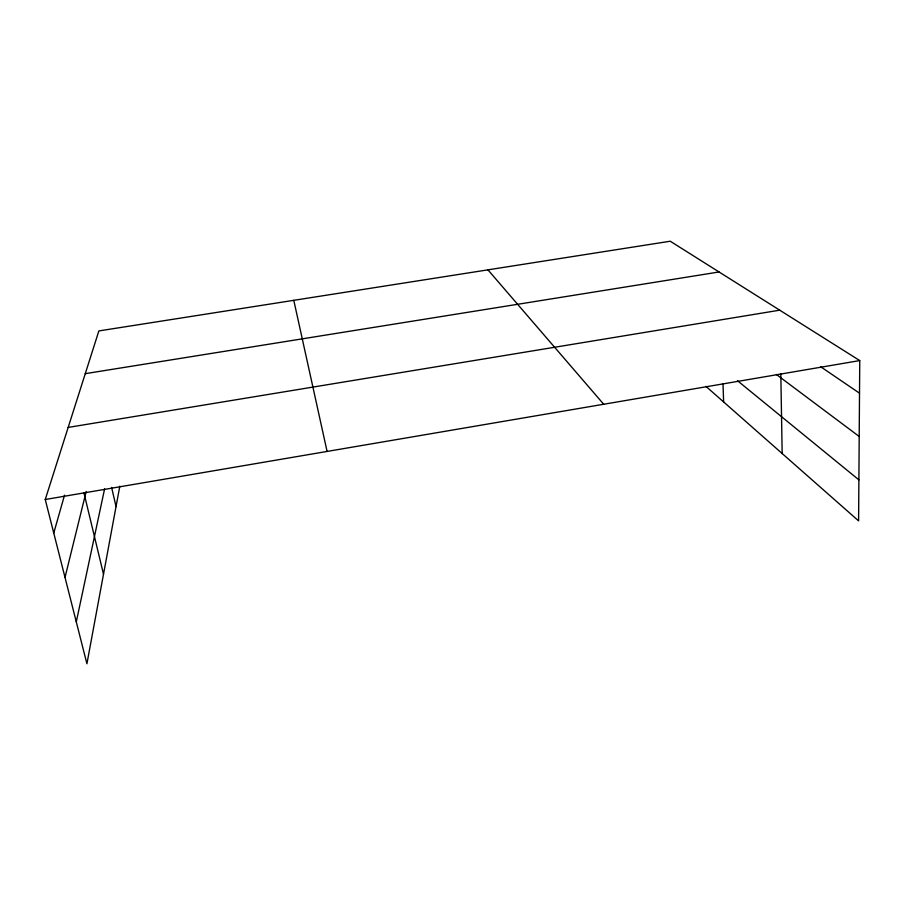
<?xml version="1.0" encoding="UTF-8"?>
<svg xmlns="http://www.w3.org/2000/svg" width="905" height="905" viewBox="0 0 905 905"><rect width="100%" height="100%" fill="white"/><g stroke="black" fill="none" stroke-linecap="round" stroke-linejoin="round"><path stroke-width="1.36" d="M119.822 486.189L86.914 663.772L45.25 499.515L98.86 330.925L670.243 241.228L859.75 360.575L858.596 520.873L705.957 386.378M76.291 621.871L104.607 488.847M65.013 577.435L86.19 491.46M53.757 533.034L64.538 495.159M45.25 499.515L859.75 360.575M68.18 427.42L779.714 310.177M85.274 373.663L719.068 271.975M820.677 366.751L859.512 393.189M776.377 374.466L859.207 436.47M737.485 380.711L858.89 479.865M487.942 269.837L603.703 404.252M83.894 492.705L103.509 574.2M111.609 487.422L116.044 506.585M293.786 300.324L327.09 451.437M722.993 383.788L723.627 401.944M780.811 373.697L782.169 453.529"/></g></svg>
